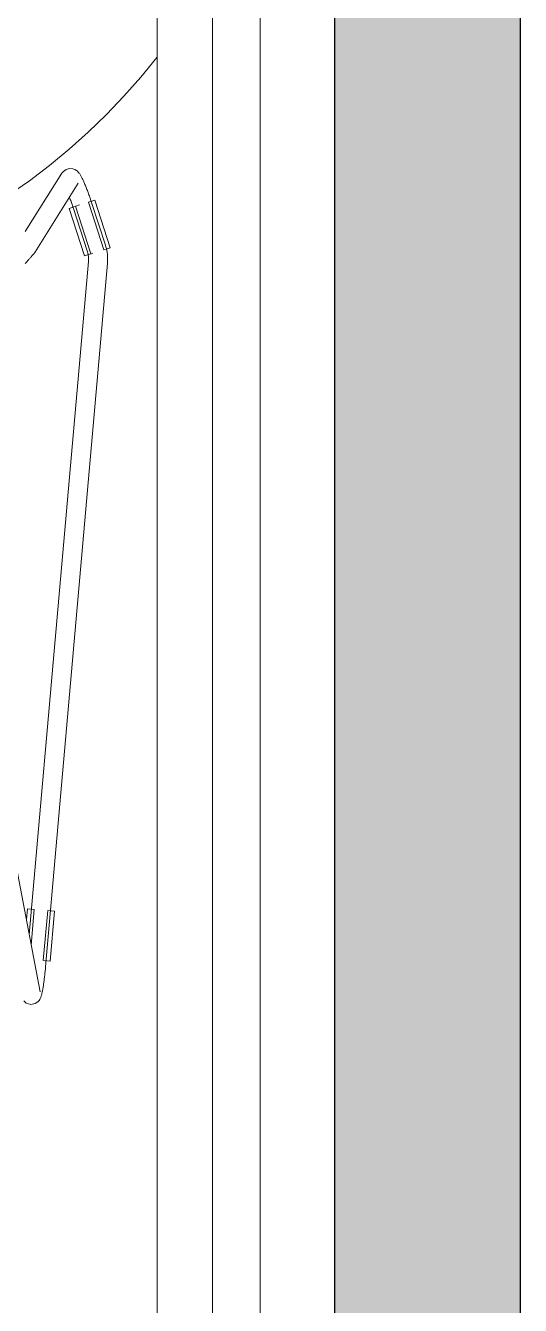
# Model space of a CAD drawing. Header units: millimetres. Extents: x 155927 to 317870, y -36033 to 97293.
# Drawn here: x 159180 to 159492, y 11274 to 12080 of the extents above; entities that cross this region are included whole.
import ezdxf

# ---------------------------------------------------------------- set-up
doc = ezdxf.new("R2010")
doc.units = ezdxf.units.MM
doc.header["$MEASUREMENT"] = 0
for name, color, linetype, lineweight in [('A-WALL-PATT', 7, 'CONTINUOUS', 9), ('I-FURN', 8, 'CONTINUOUS', 9), ('I-WALL', 7, 'CONTINUOUS', 9)]:
    doc.layers.add(name, color=color, linetype=linetype, lineweight=lineweight)

msp = doc.modelspace()

# ---------------------------------------------------------------- hatches: boundary and pattern name
at = {"layer": 'A-WALL-PATT'}
for points in [[(159491.83, 9865.11), (159491.83, 13607.61), (159476.83, 13607.61), (159476.83, 9865.11), (159481.75, 9865.11)], [(159476.83, 9850.11), (159476.83, 13505.61), (159374.83, 13505.61), (159374.83, 9850.11)]]:
    msp.add_hatch(color=256, dxfattribs=at).paths.add_polyline_path(points, flags=0)

# ---------------------------------------------------------------- linework, layer by layer
at = {"layer": 'I-FURN'}
for p, q in [((159263.1, 13338.89), (159263.1, 10938.89)), ((159298.1, 10938.89), (159298.1, 13338.89)), ((159298.1, 10938.89), (159298.1, 13338.89)), ((159328.1, 13338.89), (159328.1, 10938.89)), ((159252.89, 12047.82), (159262.97, 12060.25)), ((159242.32, 12035.81), (159252.89, 12047.82)), ((159231.28, 12024.23), (159242.32, 12035.81)), ((159219.78, 12013.1), (159231.28, 12024.23)), ((159207.85, 12002.44), (159219.78, 12013.1)), ((159195.5, 11992.27), (159207.85, 12002.44)), ((159182.76, 11982.6), (159195.5, 11992.27)), ((159204.15, 11988.49), (159205.88, 11989.71)), ((159205.88, 11989.71), (159208.11, 11990.3)), ((159208.11, 11990.3), (159210.08, 11990.13)), ((159210.08, 11990.13), (159211.46, 11989.61)), ((159211.46, 11989.61), (159212.37, 11989.04)), ((159212.37, 11989.04), (159213, 11988.52)), ((159169.64, 11973.44), (159182.76, 11982.6)), ((159203.25, 11987.37), (159180.22, 11950.6)), ((159186.12, 11937.41), (159213.42, 11981)), ((159204.15, 11988.49), (159203.25, 11987.37)), ((159213, 11988.52), (159213.47, 11988.06)), ((159213.47, 11988.06), (159213.84, 11987.63)), ((159213.84, 11987.63), (159214.15, 11987.23)), ((159214.15, 11987.23), (159214.43, 11986.84)), ((159214.43, 11986.84), (159214.68, 11986.45)), ((159214.68, 11986.45), (159214.92, 11986.06)), ((159214.92, 11986.06), (159215.16, 11985.66)), ((159215.16, 11985.66), (159215.39, 11985.25)), ((159215.39, 11985.25), (159215.62, 11984.82)), ((159215.62, 11984.82), (159215.85, 11984.38)), ((159215.85, 11984.38), (159216.08, 11983.93)), ((159216.08, 11983.93), (159216.31, 11983.45)), ((159216.31, 11983.45), (159216.54, 11982.96)), ((159216.54, 11982.96), (159216.78, 11982.45)), ((159216.78, 11982.45), (159217.01, 11981.92)), ((159217.01, 11981.92), (159217.25, 11981.38)), ((159217.25, 11981.38), (159217.5, 11980.82)), ((159217.5, 11980.82), (159217.74, 11980.24)), ((159217.74, 11980.24), (159217.99, 11979.64)), ((159217.99, 11979.64), (159218.24, 11979.03)), ((159218.24, 11979.03), (159218.49, 11978.41)), ((159218.49, 11978.41), (159218.74, 11977.77)), ((159218.74, 11977.77), (159218.99, 11977.11)), ((159218.99, 11977.11), (159219.25, 11976.45)), ((159219.25, 11976.45), (159219.5, 11975.77)), ((159219.5, 11975.77), (159219.76, 11975.08)), ((159219.76, 11975.08), (159220.01, 11974.38)), ((159220.01, 11974.38), (159220.27, 11973.68)), ((159220.27, 11973.68), (159220.52, 11972.96)), ((159220.52, 11972.96), (159220.77, 11972.24)), ((159207.78, 11965.18), (159209.73, 11965.81)), ((159207.78, 11965.18), (159217.47, 11935.18)), ((159208.06, 11972.11), (159208.29, 11971.49)), ((159208.29, 11971.49), (159208.53, 11970.85)), ((159208.53, 11970.85), (159208.76, 11970.21)), ((159208.76, 11970.21), (159209, 11969.55)), ((159209, 11969.55), (159209.23, 11968.88)), ((159209.23, 11968.88), (159209.47, 11968.21)), ((159209.47, 11968.21), (159209.7, 11967.53)), ((159209.7, 11967.53), (159209.93, 11966.85)), ((159209.73, 11965.81), (159211.7, 11966.45)), ((159209.93, 11966.85), (159210.16, 11966.16)), ((159210.16, 11966.16), (159210.39, 11965.46)), ((159210.39, 11965.46), (159210.5, 11965.14)), ((159210.5, 11965.14), (159219.21, 11938.32)), ((159221.51, 11936.48), (159211.82, 11966.49)), ((159214.4, 11967.32), (159211.92, 11966.52)), ((159219.89, 11969.09), (159229.58, 11939.09)), ((159220.01, 11969.13), (159221.98, 11969.77)), ((159220.77, 11972.24), (159221.02, 11971.51)), ((159221.02, 11971.51), (159221.27, 11970.78)), ((159221.27, 11970.78), (159221.52, 11970.04)), ((159221.52, 11970.04), (159221.76, 11969.3)), ((159221.76, 11969.3), (159221.91, 11968.84)), ((159230.63, 11942.03), (159221.91, 11968.84)), ((159221.98, 11969.77), (159223.93, 11970.4)), ((159223.93, 11970.4), (159233.62, 11940.39)), ((159230.64, 11941.98), (159230.63, 11942.03)), ((159230.97, 11940.89), (159230.64, 11941.98)), ((159231.25, 11939.78), (159230.97, 11940.89)), ((159182.01, 11932.53), (159181.65, 11932.14)), ((159182.35, 11932.91), (159182.01, 11932.53)), ((159182.68, 11933.27), (159182.35, 11932.91)), ((159182.99, 11933.62), (159182.68, 11933.27)), ((159183.3, 11933.96), (159182.99, 11933.62)), ((159183.58, 11934.28), (159183.3, 11933.96)), ((159183.86, 11934.59), (159183.58, 11934.28)), ((159184.11, 11934.89), (159183.86, 11934.59)), ((159184.36, 11935.17), (159184.11, 11934.89)), ((159184.59, 11935.43), (159184.36, 11935.17)), ((159184.8, 11935.69), (159184.59, 11935.43)), ((159185, 11935.93), (159184.8, 11935.69)), ((159185.19, 11936.16), (159185, 11935.93)), ((159185.37, 11936.38), (159185.19, 11936.16)), ((159185.54, 11936.6), (159185.37, 11936.38)), ((159185.72, 11936.83), (159185.54, 11936.6)), ((159185.9, 11937.09), (159185.72, 11936.83)), ((159186.12, 11937.41), (159185.9, 11937.09)), ((159219.42, 11935.81), (159217.47, 11935.18)), ((159219.21, 11938.32), (159219.4, 11937.68)), ((159219.4, 11937.68), (159219.57, 11937.04)), ((159221.39, 11936.44), (159219.42, 11935.81)), ((159219.57, 11937.04), (159219.71, 11936.4)), ((159219.71, 11936.4), (159219.83, 11935.74)), ((159219.83, 11935.74), (159219.91, 11935.09)), ((159219.91, 11935.09), (159219.98, 11934.43)), ((159219.98, 11934.43), (159220.01, 11933.77)), ((159220.02, 11933.11), (159220, 11932.44)), ((159220.01, 11933.77), (159220.02, 11933.11)), ((159222.77, 11936.89), (159221.61, 11936.51)), ((159231.67, 11939.76), (159229.7, 11939.13)), ((159231.49, 11938.67), (159231.25, 11939.78)), ((159231.69, 11937.54), (159231.49, 11938.67)), ((159233.62, 11940.39), (159231.67, 11939.76)), ((159231.84, 11936.41), (159231.69, 11937.54)), ((159231.95, 11935.27), (159231.84, 11936.41)), ((159232.01, 11934.13), (159231.95, 11935.27)), ((159231.99, 11931.85), (159232.02, 11932.99)), ((159232.02, 11932.99), (159232.01, 11934.13)), ((159180.51, 11930.9), (159180.11, 11930.47)), ((159180.9, 11931.33), (159180.51, 11930.9)), ((159181.28, 11931.74), (159180.9, 11931.33)), ((159181.65, 11932.14), (159181.28, 11931.74)), ((159219.95, 11931.76), (159182.67, 11507.41)), ((159192.96, 11487.39), (159231.91, 11930.71)), ((159220, 11932.44), (159219.96, 11931.78)), ((159219.96, 11931.78), (159219.96, 11931.76)), ((159231.91, 11930.71), (159231.99, 11931.85)), ((159189.48, 11471.54), (159170.67, 11570.83)), ((159181.63, 11523.89), (159181.03, 11517.13)), ((159181.63, 11523.89), (159183.67, 11523.71)), ((159183.67, 11523.71), (159185.73, 11523.53)), ((159183.88, 11501.04), (159185.86, 11523.52)), ((159194.3, 11522.78), (159191.54, 11491.37)), ((159194.43, 11522.77), (159196.49, 11522.59)), ((159198.54, 11522.41), (159195.78, 11491)), ((159196.49, 11522.59), (159198.54, 11522.41)), ((159193.73, 11491.17), (159191.67, 11491.36)), ((159195.78, 11491), (159193.73, 11491.17)), ((159192.27, 11480.61), (159192.35, 11481.32)), ((159192.35, 11481.32), (159192.43, 11482.04)), ((159192.43, 11482.04), (159192.51, 11482.76)), ((159192.51, 11482.76), (159192.59, 11483.5)), ((159192.59, 11483.5), (159192.66, 11484.24)), ((159192.66, 11484.24), (159192.74, 11484.98)), ((159192.74, 11484.98), (159192.81, 11485.73)), ((159192.81, 11485.73), (159192.88, 11486.48)), ((159192.88, 11486.48), (159192.95, 11487.23)), ((159192.95, 11487.23), (159192.96, 11487.39)), ((159191.1, 11472.63), (159191.19, 11473.14)), ((159191.19, 11473.14), (159191.28, 11473.67)), ((159191.28, 11473.67), (159191.38, 11474.22)), ((159191.38, 11474.22), (159191.47, 11474.79)), ((159191.47, 11474.79), (159191.56, 11475.38)), ((159191.56, 11475.38), (159191.65, 11475.98)), ((159191.65, 11475.98), (159191.74, 11476.6)), ((159191.74, 11476.6), (159191.83, 11477.24)), ((159191.83, 11477.24), (159191.92, 11477.88)), ((159191.92, 11477.88), (159192.01, 11478.55)), ((159192.01, 11478.55), (159192.1, 11479.22)), ((159192.1, 11479.22), (159192.18, 11479.91)), ((159192.18, 11479.91), (159192.27, 11480.61)), ((159180.83, 11464.55), (159179.25, 11465.87)), ((159186.34, 11464.2), (159187.99, 11465.24)), ((159187.99, 11465.24), (159188.85, 11466.15)), ((159188.85, 11466.15), (159189.33, 11466.85)), ((159189.33, 11466.85), (159189.63, 11467.41)), ((159189.63, 11467.41), (159189.85, 11467.88)), ((159189.85, 11467.88), (159190.02, 11468.31)), ((159190.02, 11468.31), (159190.16, 11468.72)), ((159190.16, 11468.72), (159190.28, 11469.11)), ((159190.28, 11469.11), (159190.4, 11469.51)), ((159190.4, 11469.51), (159190.51, 11469.91)), ((159190.51, 11469.91), (159190.61, 11470.32)), ((159190.61, 11470.32), (159190.71, 11470.75)), ((159190.71, 11470.75), (159190.81, 11471.19)), ((159190.81, 11471.19), (159190.9, 11471.65)), ((159190.9, 11471.65), (159191, 11472.13)), ((159191, 11472.13), (159191.1, 11472.63)), ((159180.83, 11464.55), (159183.58, 11463.71)), ((159183.58, 11463.71), (159186.34, 11464.2))]:
    msp.add_line(p, q, dxfattribs=at)
at = {"layer": 'I-WALL', "lineweight": 30}
for p, q in [((159491.83, 9865.11), (159491.83, 13607.61)), ((159374.83, 13505.61), (159374.83, 9850.11))]:
    msp.add_line(p, q, dxfattribs=at)

doc.saveas('drawing.dxf')
